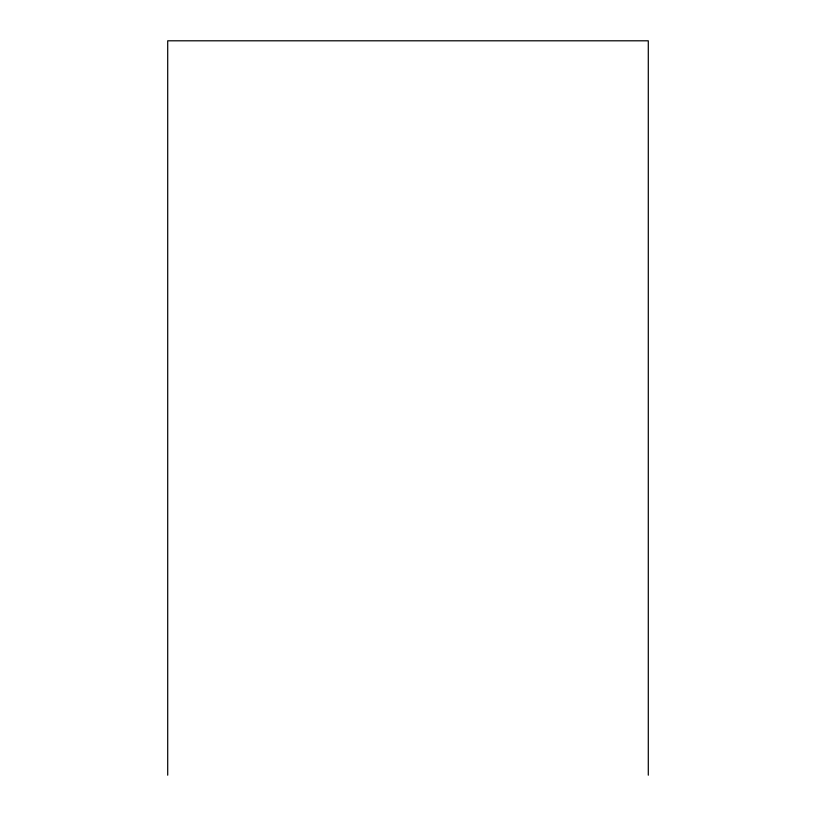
<?xml version="1.0" encoding="UTF-8"?>
<svg xmlns="http://www.w3.org/2000/svg" width="816" height="816" viewBox="0 0 816 816"><rect width="100%" height="100%" fill="white"/><g stroke="black" fill="none" stroke-linecap="round" stroke-linejoin="round"><path stroke-width="1.22" d="M648.292 775.2L648.292 40.8L167.708 40.8L167.708 775.2"/></g></svg>
